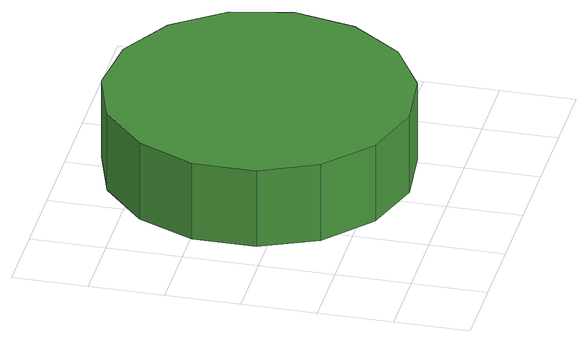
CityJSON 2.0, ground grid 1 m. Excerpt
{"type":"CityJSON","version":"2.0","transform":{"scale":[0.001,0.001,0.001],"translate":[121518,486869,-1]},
"CityObjects":{
"tree1":{"type":"SolitaryVegetationObject","attributes":{"function":"something"},"geometry":[{"type":"MultiSurface","lod":"1","boundaries":[[[0,1,2,3,4,5,6,7,8,9,10,11,12,13,14]],[[15,16,17,18,19,20,21,22,23,24,25,26,27,28,29]],[[0,29,28,1]],[[1,28,27,2]],[[2,27,26,3]],[[3,26,25,4]],[[4,25,24,5]],[[5,24,23,6]],[[6,23,22,7]],[[7,22,21,8]],[[8,21,20,9]],[[9,20,19,10]],[[10,19,18,11]],[[11,18,17,12]],[[12,17,16,13]],[[13,16,15,14]],[[14,15,29,0]]]}]}
},
"vertices":[
[4482,2565,1834],[4306,3389,1834],[3811,4070,1834],[3082,4491,1834],[2245,4579,1834],[1444,4319,1834],[818,3755,1834],[475,2986,1834],[475,2144,1834],[818,1375,1834],[1444,811,1834],[2245,551,1834],[3082,639,1834],[3811,1060,1834],[4306,1741,1834],[4306,1741,714],[3811,1060,714],[3082,639,714],[2245,551,714],[1444,811,714],[818,1375,714],[475,2144,714],[475,2986,714],[818,3755,714],[1444,4319,714],[2245,4579,714],[3082,4491,714],[3811,4070,714],[4306,3389,714],[4482,2565,714]
]}
